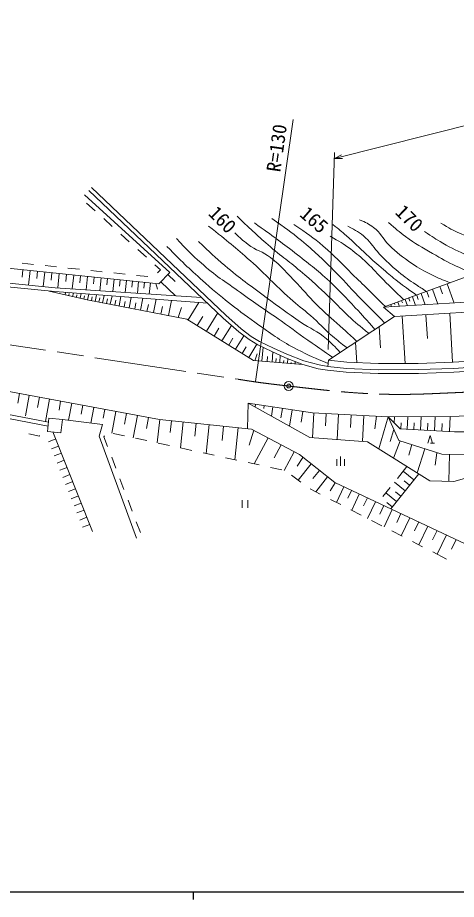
# Model space of a CAD drawing. Units: millimetres, scale not verified. Extents: x 40000 to 680000, y 20000 to 380000.
# Drawn here: x 245128 to 302346, y 204000 to 319002 of the extents above; entities that cross this region are included whole.
import ezdxf
from ezdxf.enums import TextEntityAlignment as Align

# ---------------------------------------------------------------- set-up
doc = ezdxf.new("R2010")
doc.units = ezdxf.units.MM
doc.header["$LTSCALE"] = 1000
doc.header["$PDMODE"] = 32
doc.header["$PDSIZE"] = 500
doc.linetypes.add('CHAIN', pattern=[18.5, 12, -1.5, 3.5, -1.5])
for name, color, linetype, lineweight in [('M-BGD', 7, 'Continuous', 13), ('M-BMK', 2, 'CHAIN', 13), ('M-BMK-SRVR', 3, 'Continuous', 13), ('M-STR-HTXT', 7, 'Continuous', 13), ('M-TTL-BAND', 7, 'Continuous', 25)]:
    doc.layers.add(name, color=color, linetype=linetype, lineweight=lineweight)
doc.styles.add('ＭＳ ゴシック', font='')
doc.styles.get('ＭＳ ゴシック').set_extended_font_data('MS Gothic')

msp = doc.modelspace()

# ---------------------------------------------------------------- linework, layer by layer
at = {"layer": 'M-BGD'}
for p, q in [((264975, 285779), (253859, 295869)), ((255238, 293791), (254126, 294797)), ((257463, 291779), (256351, 292785)), ((259688, 289766), (258575, 290772)), ((261913, 287753), (260800, 288760)), ((228180, 287908), (263545, 284301)), ((292855, 281218), (311564, 288135)), ((245720, 286973), (247211, 286815)), ((248703, 286656), (250194, 286498)), ((263742, 286098), (263025, 286747)), ((245807, 286110), (245710, 285158)), ((246759, 286013), (246565, 284113)), ((247709, 285916), (247612, 284966)), ((248659, 285819), (248466, 283923)), ((249607, 285722), (249510, 284775)), ((250555, 285626), (250363, 283745)), ((251495, 285530), (251399, 284589)), ((251686, 286340), (253178, 286182)), ((252436, 285434), (252251, 283618)), ((253344, 285341), (253251, 284433)), ((254252, 285249), (254073, 283495)), ((254669, 286023), (256161, 285865)), ((257653, 285707), (259144, 285549)), ((260636, 285390), (262128, 285232)), ((263381, 285707), (263742, 286098)), ((263545, 284301), (264975, 285779)), ((264721, 285516), (265676, 284592)), ((255129, 285159), (255039, 284282)), ((256006, 285070), (255833, 283377)), ((256852, 284983), (256766, 284137)), ((257699, 284897), (257532, 283263)), ((258516, 284814), (258432, 283996)), ((259333, 284730), (259172, 283152)), ((260122, 284650), (260042, 283861)), ((260911, 284569), (260756, 283046)), ((261673, 284492), (261595, 283730)), ((262435, 284414), (262285, 282943)), ((263170, 284339), (263380, 283580)), ((263797, 284561), (265708, 282713)), ((301140, 284281), (302066, 281777)), ((249256, 283342), (254208, 282195)), ((251329, 282862), (251390, 283161)), ((251816, 282749), (251869, 283008)), ((252304, 282636), (252395, 283084)), ((253278, 282410), (253400, 283007)), ((254253, 282186), (254405, 282930)), ((297741, 283024), (298287, 281548)), ((298479, 283297), (298752, 282559)), ((299217, 283570), (299928, 281647)), ((300179, 283925), (300534, 282964)), ((252791, 282523), (252861, 282869)), ((253766, 282298), (253854, 282730)), ((254208, 282195), (267205, 279678)), ((254744, 282091), (254846, 282591)), ((255235, 281996), (255410, 282853)), ((255726, 281901), (255838, 282452)), ((256217, 281806), (256415, 282776)), ((256715, 281710), (256838, 282312)), ((257214, 281613), (257438, 282708)), ((257784, 281503), (257919, 282166)), ((258353, 281392), (258601, 282609)), ((259004, 281266), (259153, 281998)), ((259655, 281140), (259934, 282507)), ((260398, 280996), (260564, 281807)), ((261142, 280852), (261457, 282397)), ((262841, 280523), (263196, 282262)), ((264782, 280147), (265182, 282109)), ((267357, 279583), (268754, 281832)), ((294731, 281911), (294941, 281344)), ((295200, 282085), (295305, 281801)), ((295669, 282258), (295984, 281408)), ((296138, 282432), (296295, 282006)), ((296607, 282605), (297026, 281471)), ((297174, 282815), (297384, 282248)), ((261991, 280688), (262175, 281588)), ((263811, 280335), (264016, 281338)), ((266084, 279907), (266483, 281175)), ((294298, 280003), (292855, 281218)), ((293793, 281565), (293898, 281281)), ((294262, 281738), (294315, 281596)), ((267205, 279678), (275904, 274274)), ((268554, 278840), (269297, 280037)), ((269751, 278097), (271238, 280490)), ((285657, 274305), (294298, 280003)), ((295296, 280064), (295672, 273886)), ((298385, 280251), (298573, 277162)), ((301474, 280439), (301862, 274048)), ((270761, 277469), (271388, 278479)), ((271770, 276842), (273025, 278862)), ((292281, 278673), (292446, 275946)), ((272657, 276291), (273208, 277178)), ((273543, 275741), (274645, 277514)), ((274407, 275204), (274944, 276068)), ((275271, 274668), (276344, 276395)), ((276987, 274190), (277129, 276016)), ((289197, 276639), (289357, 274001)), ((276074, 274261), (276376, 275152)), ((278314, 274086), (278418, 275414)), ((279311, 274009), (279386, 274962)), ((275904, 274274), (282302, 273775)), ((277651, 274138), (277702, 274802)), ((278813, 274048), (278850, 274524)), ((279810, 273970), (279833, 274270)), ((280308, 273931), (280355, 274532)), ((280807, 273892), (280818, 274042)), ((281305, 273853), (281329, 274154)), ((285657, 274305), (285602, 273506)), ((212828, 272594), (249103, 265739)), ((212882, 273092), (249156, 266238)), ((225179, 273690), (263640, 266593)), ((245382, 269962), (245151, 268706)), ((246638, 269730), (246148, 267074)), ((247966, 269485), (247721, 268157)), ((249294, 269240), (248760, 266348)), ((250740, 268973), (250527, 267819)), ((252186, 268706), (251776, 266485)), ((253630, 268440), (253417, 267286)), ((255074, 268173), (254696, 266125)), ((275127, 265400), (275172, 268729)), ((275172, 268729), (283597, 267445)), ((275172, 268729), (283244, 264241)), ((276161, 268578), (276105, 268211)), ((277282, 268407), (277225, 268031)), ((278403, 268237), (278220, 267035)), ((279664, 268044), (279472, 266784)), ((256495, 267911), (256282, 266757)), ((257916, 267649), (257394, 264819)), ((259331, 267388), (259070, 265973)), ((260746, 267127), (260208, 264211)), ((262204, 266858), (261935, 265400)), ((280925, 267852), (280598, 265712)), ((282342, 267636), (282126, 266219)), ((283761, 267436), (283595, 264216)), ((283597, 267445), (293444, 266936)), ((285371, 267353), (285288, 265743)), ((286981, 267270), (286812, 263983)), ((288625, 267185), (288540, 265541)), ((290269, 267100), (290095, 263745)), ((291946, 267013), (291698, 265360)), ((293444, 266936), (292254, 262759)), ((293444, 266936), (301622, 266972)), ((294858, 263868), (293444, 266936)), ((293444, 266936), (295003, 265358)), ((294222, 266149), (294263, 266940)), ((295919, 265311), (296003, 266947)), ((297652, 265222), (297741, 266955)), ((299487, 265128), (299581, 266963)), ((301431, 265028), (301530, 266972)), ((301622, 266972), (307837, 267263)), ((249028, 265043), (249214, 266774)), ((249214, 266774), (250961, 266585)), ((250961, 266585), (250774, 264855)), ((250961, 266585), (256185, 265942)), ((256185, 265942), (255749, 264415)), ((263662, 266591), (263344, 263533)), ((263640, 266593), (275625, 265348)), ((265191, 266432), (265032, 264903)), ((266720, 266273), (266368, 262879)), ((268417, 266097), (268241, 264400)), ((270115, 265920), (269723, 262153)), ((271998, 265725), (271803, 263841)), ((295101, 265353), (295143, 266171)), ((296786, 265267), (296830, 266133)), ((298570, 265175), (298617, 266093)), ((300459, 265078), (300509, 266050)), ((246571, 264732), (247976, 264427)), ((250774, 264855), (249028, 265043)), ((249738, 264967), (254888, 251998)), ((259052, 264461), (257586, 264778)), ((273882, 265529), (273448, 261347)), ((275934, 265183), (275335, 263246)), ((275625, 265348), (281877, 262004)), ((294203, 265289), (293726, 263723)), ((295003, 265358), (302091, 264995)), ((302091, 264995), (307325, 264995)), ((247976, 264427), (247982, 264489)), ((250098, 264059), (249169, 263690)), ((255749, 264415), (260631, 251100)), ((256436, 264453), (256374, 264322)), ((256374, 264322), (256857, 263056)), ((261984, 263827), (260518, 264144)), ((264916, 263193), (263450, 263510)), ((277787, 264192), (275974, 260801)), ((283244, 264241), (290768, 263696)), ((290768, 263696), (298892, 258571)), ((295032, 263811), (294167, 261552)), ((300455, 262051), (294858, 263868)), ((298640, 263504), (298940, 264504)), ((298940, 264504), (299240, 263504)), ((299490, 263504), (298990, 263504)), ((250467, 263130), (249538, 262760)), ((267848, 262558), (266382, 262875)), ((270781, 261924), (269315, 262241)), ((279483, 263285), (278576, 261590)), ((281178, 262378), (279882, 259956)), ((296521, 263328), (296142, 261933)), ((298248, 262767), (297226, 259622)), ((299820, 262257), (299591, 260612)), ((302036, 258519), (317871, 262887)), ((250836, 262200), (249907, 261831)), ((251205, 261271), (250276, 260902)), ((257392, 261654), (257927, 260253)), ((273713, 261290), (272247, 261607)), ((282333, 261644), (281571, 260504)), ((281877, 262004), (286485, 258361)), ((286744, 260526), (286744, 261401)), ((287244, 260526), (287244, 261776)), ((287744, 260526), (287744, 261401)), ((306889, 261942), (300455, 262051)), ((301441, 262034), (301382, 258530)), ((251575, 260341), (250645, 259972)), ((276645, 260656), (275179, 260973)), ((279577, 260022), (278111, 260339)), ((283410, 260792), (281719, 258654)), ((284479, 259947), (283634, 258877)), ((295902, 260457), (294650, 258898)), ((251944, 259412), (251014, 259043)), ((258462, 258852), (258997, 257450)), ((282045, 258398), (280865, 259324)), ((285549, 259101), (284010, 257155)), ((293786, 254935), (297440, 259487)), ((296814, 258707), (295405, 259838)), ((252313, 258483), (251383, 258113)), ((286528, 258341), (285884, 257266)), ((286485, 258361), (303562, 250347)), ((287651, 257814), (286694, 255775)), ((293710, 257728), (292771, 256559)), ((295683, 257298), (294274, 258429)), ((296249, 258003), (295544, 258568)), ((298892, 258571), (302036, 258519)), ((252682, 257553), (251752, 257184)), ((253051, 256624), (252121, 256255)), ((284601, 256851), (283267, 257537)), ((288670, 257336), (288192, 256316)), ((289689, 256857), (288698, 254745)), ((294552, 255889), (293142, 257020)), ((295117, 256593), (294413, 257159)), ((253420, 255694), (252491, 255325)), ((259532, 256049), (260067, 254647)), ((274420, 256088), (274420, 255088)), ((275170, 255088), (275170, 256088)), ((287269, 255480), (285935, 256166)), ((290745, 256362), (290250, 255306)), ((291801, 255866), (290774, 253678)), ((292896, 255352), (292382, 254258)), ((293986, 255184), (293281, 255749)), ((253789, 254765), (252860, 254396)), ((289937, 254108), (288603, 254794)), ((293990, 254839), (292926, 252572)), ((295124, 254307), (294591, 253173)), ((254158, 253836), (253229, 253467)), ((260601, 253246), (261136, 251845)), ((292605, 252737), (291271, 253422)), ((296257, 253775), (295155, 251426)), ((297432, 253224), (296880, 252049)), ((254527, 252906), (253598, 252537)), ((295273, 251365), (293939, 252051)), ((298606, 252672), (297464, 250239)), ((299823, 252101), (299252, 250884)), ((301040, 251530), (299857, 249009)), ((302301, 250938), (301709, 249678)), ((297941, 249993), (296607, 250679)), ((301054, 248393), (299275, 249308))]:
    msp.add_line(p, q, dxfattribs=at)
for points in [[(285524, 273012), (287975, 272760), (292146, 272577), (297396, 272590), (301997, 272752), (306488, 273042), (310312, 273369), (315546, 274113), (320504, 275188), (325156, 276287), (329550, 277417), (333007, 278427), (338197, 280135), (341654, 281492), (347622, 283998), (353365, 286688), (361465, 291013), (366953, 294535), (370410, 297006), (372952, 300260)], [(285575, 273510), (288012, 273259), (292157, 273077), (297387, 273090), (301972, 273251), (306451, 273541), (310256, 273866), (315458, 274605), (320393, 275676), (325036, 276772), (329418, 277900), (332859, 278905), (338027, 280606), (341465, 281956), (347420, 284455), (353141, 287135), (361211, 291445), (366672, 294949), (370060, 297371), (372649, 300685)], [(254742, 296826), (272266, 280190), (274286, 278422), (275589, 277417), (276684, 276776), (278501, 275899), (280249, 275110), (282460, 274251), (284451, 273702), (285608, 273505)], [(254398, 296463), (271929, 279821), (273968, 278036), (275309, 277002), (276448, 276334), (278290, 275445), (280056, 274649), (282302, 273775), (284342, 273214), (285524, 273012)], [(292855, 281218), (310066, 282263), (320626, 284041), (331275, 286840), (341748, 290736), (352150, 295464)], [(294298, 280003), (310214, 280970), (320900, 282769), (331668, 285599), (342245, 289534), (351241, 293623)], [(285657, 274305), (288070, 274057), (292173, 273877), (297372, 273890), (301932, 274050), (306391, 274339), (310166, 274662), (315317, 275393), (320217, 276456), (324845, 277549), (329206, 278671), (332621, 279669), (337755, 281359), (341164, 282697), (347095, 285187), (352783, 287851), (361072, 292404)], [(223507, 287909), (226468, 286662), (227999, 285967), (250038, 283766), (269124, 282483)], [(223464, 287385), (226268, 286204), (227867, 285477), (249994, 283268), (269904, 281743)]]:
    msp.add_lwpolyline(points, dxfattribs=at)
for points, knots in [([(273754, 293090), (275805, 291137), (276365, 290601), (278116, 289092), (279820, 287622), (280890, 286936), (282586, 285457), (283996, 284229), (284762, 283515), (286112, 282222), (286953, 281417), (287367, 280907), (288220, 280114), (289247, 279160), (289634, 278865), (290968, 277807)], [0, 0, 0, 0, 1, 1, 1, 2, 2, 2, 3, 3, 3, 4, 4, 4, 5, 5, 5, 5]), ([(276008, 292218), (278566, 290396), (279264, 289906), (281278, 288328), (283072, 286923), (284114, 286172), (285785, 284621), (287168, 283337), (287881, 282551), (289165, 281168), (290186, 280069), (290515, 279700), (291726, 278307)], [0, 0, 0, 0, 1, 1, 1, 2, 2, 2, 3, 3, 3, 4, 4, 4, 4]), ([(278261, 292799), (280140, 291510), (280686, 291120), (282150, 289928), (283857, 288539), (284724, 287653), (286294, 286111), (287634, 284795), (288293, 283969), (289601, 282622), (290927, 281258), (291363, 280828), (293039, 279173)], [0, 0, 0, 0, 1, 1, 1, 2, 2, 2, 3, 3, 3, 4, 4, 4, 4]), ([(289707, 292635), (290559, 292293), (290885, 292120), (291548, 291642), (292506, 290952), (292687, 290185), (293535, 289364), (294619, 288316), (295294, 287790), (296540, 286941), (297514, 286278), (298097, 285954), (299157, 285439), (300067, 284996), (300405, 284860), (301544, 284430)], [0, 0, 0, 0, 1, 1, 1, 2, 2, 2, 3, 3, 3, 4, 4, 4, 5, 5, 5, 5]), ([(293487, 292296), (294494, 291391), (294812, 291132), (295716, 290455), (297013, 289483), (297827, 289061), (299230, 288249), (300420, 287560), (301087, 287166), (302337, 286593), (303253, 286173), (303578, 286037), (304719, 285604)], [0, 0, 0, 0, 1, 1, 1, 2, 2, 2, 3, 3, 3, 4, 4, 4, 4]), ([(300302, 292214), (301441, 291504), (301844, 291293), (302895, 290833), (304426, 290163), (305376, 290007), (307014, 289670), (308297, 289406), (309035, 289362), (310334, 289185), (311618, 289011), (312030, 288961), (313626, 288770)], [0, 0, 0, 0, 1, 1, 1, 2, 2, 2, 3, 3, 3, 4, 4, 4, 4]), ([(270010, 291818), (272676, 289708), (273417, 289122), (275499, 287274), (277579, 285428), (278581, 284216), (280660, 282368), (281669, 281470), (282294, 281037), (283313, 280150), (284473, 279142), (285010, 278451), (286185, 277461), (286920, 276840), (287175, 276631), (288108, 275922)], [0, 0, 0, 0, 1, 1, 1, 2, 2, 2, 3, 3, 3, 4, 4, 4, 5, 5, 5, 5]), ([(281169, 292036), (283011, 290780), (283562, 290393), (284985, 289201), (286540, 287898), (287273, 287014), (288729, 285602), (290448, 283936), (290985, 283403), (293104, 281310)], [0, 0, 0, 0, 1, 1, 1, 2, 2, 2, 3, 3, 3, 3]), ([(286242, 292005), (287101, 291328), (287332, 291134), (288011, 290551), (289072, 289640), (289593, 289047), (290628, 288104), (291480, 287328), (291956, 286890), (292833, 286141), (293559, 285521), (293970, 285178), (294723, 284591), (295653, 283864), (295981, 283641), (297167, 282812)], [0, 0, 0, 0, 1, 1, 1, 2, 2, 2, 3, 3, 3, 4, 4, 4, 5, 5, 5, 5]), ([(288205, 291811), (289294, 291218), (289698, 290999), (290506, 290285), (291311, 289574), (291555, 288975), (292300, 288201), (293238, 287227), (293783, 286695), (294820, 285826), (295655, 285126), (296164, 284781), (297073, 284179), (297612, 283822), (297794, 283702), (298471, 283294)], [0, 0, 0, 0, 1, 1, 1, 2, 2, 2, 3, 3, 3, 4, 4, 4, 5, 5, 5, 5]), ([(298194, 291100), (299293, 290354), (299618, 290147), (300568, 289597), (301814, 288877), (302552, 288542), (303864, 287950), (305183, 287353), (305649, 287179), (307300, 286558)], [0, 0, 0, 0, 1, 1, 1, 2, 2, 2, 3, 3, 3, 3]), ([(265853, 290200), (267277, 288641), (267739, 288185), (269051, 287002), (270911, 285325), (272149, 284620), (274176, 283149), (276223, 281664), (277419, 280902), (279483, 279442), (281078, 278313), (281949, 277649), (283554, 276534), (284600, 275808), (284935, 275576), (286244, 274693)], [0, 0, 0, 0, 1, 1, 1, 2, 2, 2, 3, 3, 3, 4, 4, 4, 5, 5, 5, 5]), ([(268720, 289819), (270305, 288273), (270774, 287848), (272155, 286657), (274167, 284920), (275419, 284098), (277552, 282513), (279279, 281230), (280252, 280518), (282023, 279296), (283324, 278398), (284234, 278141), (285421, 277097), (286157, 276451), (286437, 276180), (287181, 275311)], [0, 0, 0, 0, 1, 1, 1, 2, 2, 2, 3, 3, 3, 4, 4, 4, 5, 5, 5, 5]), ([(273463, 290945), (274200, 290196), (274463, 289966), (275172, 289419), (276224, 288606), (277065, 288525), (278116, 287711), (279608, 286555), (280248, 285679), (281569, 284330), (282721, 283153), (283255, 282385), (284440, 281241), (285634, 280089), (286377, 279524), (287602, 278406), (288302, 277767), (288523, 277565), (289386, 276764)], [0, 0, 0, 0, 1, 1, 1, 2, 2, 2, 3, 3, 3, 4, 4, 4, 5, 5, 5, 6, 6, 6, 6]), ([(285878, 290479), (287145, 289767), (287541, 289552), (288520, 288831), (289406, 288178), (289870, 287764), (290676, 287014), (291568, 286184), (291998, 285648), (292857, 284784), (293875, 283761), (294207, 283441), (295491, 282192)], [0, 0, 0, 0, 1, 1, 1, 2, 2, 2, 3, 3, 3, 4, 4, 4, 4]), ([(264584, 289163), (266907, 286821), (267593, 286163), (269636, 284365), (272224, 282088), (273764, 280906), (276578, 278913), (278467, 277576), (279522, 276798), (281574, 275725), (283155, 274898), (283837, 274598), (285629, 273898)], [0, 0, 0, 0, 1, 1, 1, 2, 2, 2, 3, 3, 3, 4, 4, 4, 4])]:
    msp.add_open_spline(points, degree=3, knots=knots, dxfattribs=at)
at = {"layer": 'M-BMK'}
msp.add_line((182035, 285680), (273901, 271832), dxfattribs=at)
msp.add_open_spline([(273901, 271832), (277018, 271333), (277906, 271252), (280482, 270951), (287842, 270092), (292023, 269639), (299425, 269965), (306585, 270281), (310646, 270383), (317690, 271703), (326837, 273418), (331957, 274729), (340670, 278000), (348475, 280930), (352743, 282974), (359929, 287200), (366053, 290802), (368207, 292337), (374966, 297432)], degree=3, knots=[0, 0, 0, 0, 1, 1, 1, 2, 2, 2, 3, 3, 3, 4, 4, 4, 5, 5, 5, 6, 6, 6, 6], dxfattribs=at)
at = {"layer": 'M-BMK-SRVR'}
msp.add_circle((280482, 270951), 600, dxfattribs=at)
msp.add_point((280482, 270951), dxfattribs=at)
at = {"layer": 'M-STR-HTXT'}
for p, q in [((286448, 300637), (359605, 319002)), ((276133, 271552), (281058, 305727)), ((285639, 275733), (286472, 301395)), ((286448, 300637), (287357, 301123)), ((286448, 300637), (287478, 300638))]:
    msp.add_line(p, q, dxfattribs=at)
at = {"layer": 'M-TTL-BAND'}
for p, q in [((40000, 205000), (579000, 205000)), ((268000, 205000), (268000, 204000))]:
    msp.add_line(p, q, dxfattribs=at)

# ---------------------------------------------------------------- texts
at = {"layer": 'M-BGD', "style": 'ＭＳ ゴシック'}
for s, rotation, p in [('170', 315.69, (296223, 292841)), ('160', 315, (271848, 292665)), ('165', 318.924, (283802, 292641))]:
    msp.add_text(s, height=1833, rotation=rotation, dxfattribs=at).set_placement(p, align=Align.MIDDLE_CENTER)
at = {"layer": 'M-STR-HTXT', "style": 'ＭＳ ゴシック'}
msp.add_text('R=130', height=1833, rotation=81.8, dxfattribs=at).set_placement((280362, 301792), align=Align.BOTTOM_CENTER)

doc.saveas('drawing.dxf')
